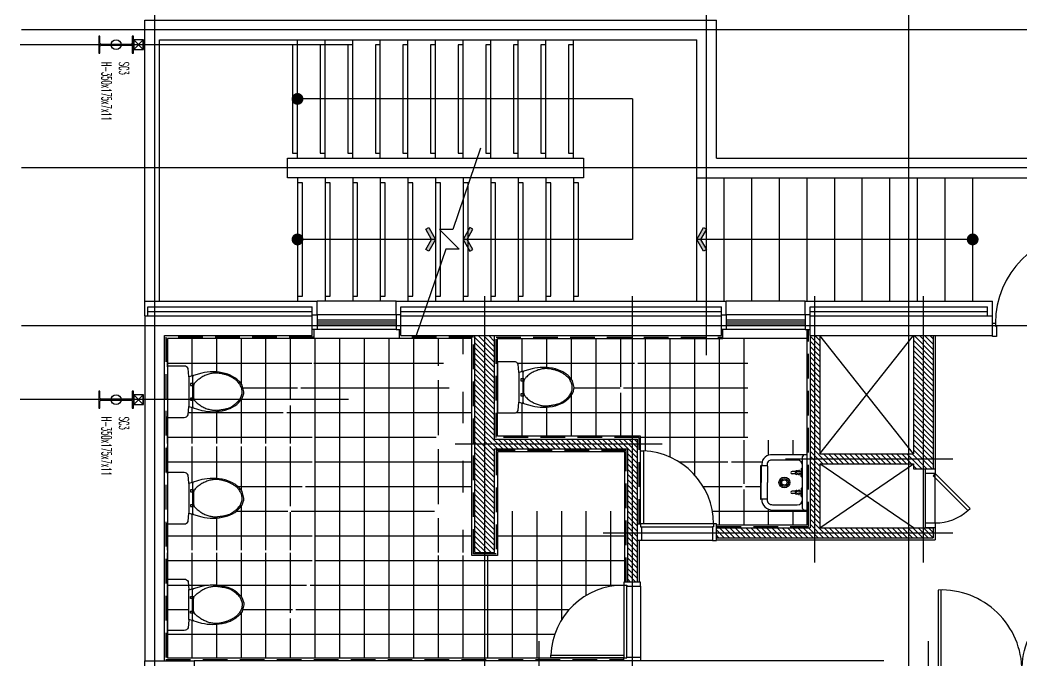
# Model space of a CAD drawing. Header units: millimetres. Extents: x 10462777 to 22643323, y 453826 to 1389191.
# Drawn here: x 11510373 to 11520538, y 598507 to 605007 of the extents above; entities that cross this region are included whole.
import ezdxf
from ezdxf.enums import TextEntityAlignment as Align

# ---------------------------------------------------------------- set-up
doc = ezdxf.new("R2010")
doc.units = ezdxf.units.MM
doc.header["$LTSCALE"] = 200
doc.header["$MEASUREMENT"] = 0
doc.linetypes.add('CEN', pattern=[62, 60, -1, 0, -1])
doc.linetypes.add('HIDDEN', pattern=[3.75, 2.5, -1.25])
doc.layers.get('0').update_dxf_attribs({"linetype": 'CONTINUOUS'})
for name, color, linetype in [('CEN', 1, 'CONTINUOUS'), ('CEN2', 8, 'CEN'), ('COL', 2, 'CONTINUOUS'), ('column', 2, 'CONTINUOUS'), ('door', 4, 'CONTINUOUS'), ('EL', 9, 'CONTINUOUS'), ('ELE6', 7, 'CONTINUOUS'), ('ext2', 3, 'CONTINUOUS'), ('FIN', 5, 'CONTINUOUS'), ('FUR', 8, 'CONTINUOUS'), ('HATCH', 8, 'CONTINUOUS'), ('open', 1, 'CONTINUOUS'), ('PIPE', 4, 'CONTINUOUS'), ('res', 9, 'HIDDEN'), ('st', 8, 'CONTINUOUS'), ('TOI', 8, 'CONTINUOUS'), ('WAL', 3, 'CONTINUOUS'), ('win', 6, 'CONTINUOUS'), ('WIN2', 5, 'CONTINUOUS'), ('단열재', 8, 'CONTINUOUS'), ('바닥타일', 5, 'CONTINUOUS'), ('외부마감', 5, 'CONTINUOUS')]:
    doc.layers.add(name, color=color, linetype=linetype)
doc.layers.add('No_Print', color=153, linetype='CONTINUOUS', plot=False)
doc.styles.add('HYwulM', font='txt.shx ', dxfattribs={"bigfont": ' whgtxt.shx'})
doc.linetypes.add('BATTING', pattern='A,0.00254,-2.54,[134,ltypeshp.shx,S=2.54,R=0,X=-2.54,Y=0],-5.08,[134,ltypeshp.shx,S=2.54,R=180,X=2.54,Y=0],-2.54', length=10.16254)

# ---------------------------------------------------------------- blocks, each defined once
blk = doc.blocks.new('2p-t204')
at = {"color": 0}
for p, q in [((-150, -217), (155, -217)), ((-150, -255), (150, -255)), ((-85, -235), (-65, -235)), ((-85, -265), (-85, -235)), ((-65, -265), (-85, -265)), ((-65, -235), (-65, -265)), ((65, -265), (65, -235)), ((65, -235), (85, -235)), ((85, -265), (65, -265)), ((85, -235), (85, -265))]:
    blk.add_line(p, q, dxfattribs=at)
blk.add_lwpolyline([(150, -217), (189, -350, -0.05768), (202, -461, -0.065122), (186, -587, -0.077906), (143, -683, -0.107177), (72, -754, -0.144137), (0, -776), (-67, -759, -0.107177), (-143, -683, -0.077906), (-186, -587, -0.065122), (-202, -461, -0.057645), (-189, -350), (-150, -217), (-155, -217), (-235, -210, -0.286796), (-260, -170), (-260, -10, -0.414214), (-250, 0), (250, 0, -0.414214), (260, -10), (260, -170, -0.286796), (235, -210), (150, -217)], format="xyb", dxfattribs=at)
blk.add_lwpolyline([(87, -276), (94, -282), (101, -288), (108, -295), (115, -303), (122, -312), (129, -321), (136, -331), (142, -340), (148, -350), (154, -360), (159, -370), (164, -381), (168, -391), (172, -401), (175, -411), (178, -421), (181, -431), (183, -441), (184, -450), (186, -459), (187, -468), (187, -475), (188, -482), (188, -487), (188, -491), (189, -495), (188, -497), (188, -499), (188, -502), (187, -504), (187, -508), (186, -512), (186, -517), (185, -524), (184, -531), (183, -539), (181, -548), (180, -556), (179, -565), (177, -573), (176, -582), (174, -589), (172, -597), (171, -604), (169, -610), (168, -615), (166, -620), (165, -624), (164, -627), (164, -629), (163, -631), (162, -633), (161, -635), (160, -636), (159, -639), (157, -641), (155, -645), (152, -649), (149, -654), (146, -659), (142, -665), (137, -672), (132, -678), (127, -685), (122, -692), (116, -699), (109, -706), (103, -712), (96, -719), (88, -725), (81, -731), (73, -737), (64, -742), (56, -746), (47, -750), (37, -753), (28, -756), (18, -757), (9, -758), (-1, -758), (-11, -758), (-22, -756), (-32, -754), (-41, -751), (-51, -747), (-60, -743), (-69, -738), (-78, -733), (-85, -728), (-93, -722), (-99, -716), (-105, -710), (-111, -703), (-117, -697), (-122, -690), (-127, -684), (-131, -677), (-136, -671), (-140, -664), (-144, -658), (-148, -651), (-151, -644), (-155, -638), (-158, -631), (-161, -624), (-164, -617), (-167, -610), (-169, -603), (-171, -595), (-174, -587), (-176, -580), (-178, -571), (-180, -563), (-182, -555), (-184, -546), (-186, -537), (-187, -528), (-189, -519), (-189, -509), (-190, -500), (-190, -490), (-190, -481), (-189, -471), (-188, -461), (-186, -451), (-184, -441), (-182, -431), (-179, -421), (-176, -411), (-172, -401), (-168, -391), (-164, -381), (-159, -370), (-154, -360), (-149, -350), (-143, -340), (-136, -331), (-129, -321), (-123, -312), (-115, -303), (-108, -295), (-101, -288), (-94, -282), (-87, -276), (-80, -272), (-74, -269), (-67, -267), (-61, -265), (-54, -264), (-48, -264), (-41, -264), (-33, -264), (-25, -264), (-17, -264), (-8, -264), (0, -264), (9, -264), (17, -264), (26, -264), (33, -264), (41, -264), (48, -264), (54, -264), (61, -265), (67, -267), (74, -269), (80, -272)], close=True, dxfattribs=at)
blk.add_lwpolyline([(155, -217), (150, -217)], dxfattribs=at)
for centre, start, end in [((-148, -267), 98.7037, 171.2963), ((148, -267), 8.7037, 81.2963)]:
    blk.add_arc(centre, 11.9, start, end, dxfattribs=at)
blk = doc.blocks.new('to-la-004-D-P')
for p, q in [((-280, 0), (-280, -28)), ((-280, 0), (-280, -350)), ((280, -350), (280, 0)), ((280, -28), (280, 0)), ((0, -45), (-263, -45)), ((-226, -100), (-226, -351)), ((171, -45), (-171, -45)), ((-145, -52), (-145, -45)), ((-138, -59), (-88, -59)), ((-62, -59), (-112, -59)), ((-112, -59), (-112, -80)), ((-88, -59), (-78, -59)), ((-88, -59), (-88, -81)), ((-55, -52), (-55, -45)), ((55, -52), (55, -45)), ((62, -59), (112, -59)), ((138, -59), (88, -59)), ((88, -59), (88, -80)), ((112, -59), (112, -81)), ((145, -52), (145, -45)), ((263, -45), (171, -45)), ((226, -351), (226, -100)), ((-112, -123), (-112, -153)), ((-88, -122), (-88, -153)), ((88, -123), (88, -153)), ((112, -122), (112, -153)), ((-186, -406), (-170, -406)), ((-165, -403), (0, -403)), ((165, -403), (0, -403)), ((171, -406), (170, -406)), ((-185, -460), (-170, -460)), ((-170, -408), (-170, -468)), ((-170, -465), (0, -465)), ((-165, -473), (165, -473)), ((170, -465), (0, -465)), ((170, -408), (170, -468)), ((170, -460), (170, -460))]:
    blk.add_line(p, q)
for radius in [55, 40, 27.1]:
    blk.add_circle((0, -230), radius)
for centre, radius, start, end in [((-263, -28), 17, 180, 270), ((-171, -100), 55, 90, 180), ((-138, -52), 7, 180, 270), ((-120, -81), 3.46, 61.6025, 241.6025), ((-153, -121), 48.1, 7.4757, 50.564), ((-99, -34), 48.1, 245.1277, 291.9121), ((-100, -106), 18.2, 135.2631, 221.2679), ((-48, -122), 48.1, 128.6801, 170.795), ((-100, -106), 18.2, 320.2571, 41.3381), ((-79, -82), 3.4, 295.5975, 115.5975), ((-62, -52), 7, 270, 0), ((62, -52), 7, 180, 270), ((80, -81), 3.46, 61.6025, 241.6025), ((47, -121), 48.1, 7.4757, 50.564), ((101, -34), 48.1, 245.1277, 291.9121), ((100, -106), 18.2, 135.2631, 221.2679), ((152, -122), 48.1, 128.6801, 170.795), ((100, -106), 18.2, 320.2571, 41.3381), ((121, -82), 3.4, 295.5975, 115.5975), ((138, -52), 7, 270, 0), ((171, -100), 55, 0, 90), ((263, -28), 17, 270, 0), ((-119, -123), 7, 0, 41.2679), ((-100, -153), 12.2, 180, 0), ((-100, -115), 4.93, 180.0773, 0.0773), ((-81, -122), 7, 140.2571, 180), ((81, -123), 7, 0, 41.2679), ((100, -153), 12.2, 180, 0), ((100, -115), 4.93, 180.0773, 0.0773), ((119, -122), 7, 140.2571, 180), ((-183, -362), 98.1, 172.9916, 268.633), ((-183, -362), 43.9, 165.3192, 266.7228), ((-165, -408), 5, 90, 180), ((165, -408), 5, 0, 90), ((170, -350), 110, 270, 0), ((171, -351), 55, 270, 0), ((-165, -468), 5, 180, 270), ((165, -468), 5, 270, 0)]:
    blk.add_arc(centre, radius, start, end)

msp = doc.modelspace()

# ---------------------------------------------------------------- hatches: boundary and pattern name
at = {"layer": 'HATCH', "ltscale": 10}
h = msp.add_hatch(dxfattribs=at)
h.set_pattern_fill('ANSI31', color=253, scale=300, angle=1170, style=0)
h.set_pattern_definition([(135, (11517238.295, 603091.174), (-26.5165, -26.5165), [])])
h.paths.add_polyline_path([(11514988.29521, 601807.23368), (11515188.29521, 601807.23368), (11515188.29521, 600757.23368), (11516638.29521, 600757.23368), (11516638.29521, 599307.23368), (11516538.29521, 599307.23368), (11516538.29521, 600657.23368), (11515188.29521, 600657.23368), (11515188.29521, 599607.23368), (11514988.29521, 599607.23368)])
h = msp.add_hatch(dxfattribs=at)
h.set_pattern_fill('ANSI31', color=253, scale=300, angle=1170, style=0)
h.set_pattern_definition([(135, (11519638.295, 599757.234), (-26.5165, -26.5165), [])])
h.paths.add_polyline_path([(11518388.29521, 599857.23368), (11517438.29521, 599857.23368), (11517438.29521, 599757.23368), (11519638.29521, 599757.23368), (11519638.29521, 599857.23368), (11518488.29521, 599857.23368), (11518488.29521, 600507.23368), (11519438.29521, 600507.23368), (11519438.29521, 600457.23368), (11519638.29521, 600457.23368), (11519638.29521, 601807.23368), (11519438.29521, 601807.23368), (11519438.29521, 600607.23368), (11518488.29521, 600607.23368), (11518488.29521, 601807.23368), (11518388.29521, 601807.23368)])
at = {"layer": 'st'}
for points in [[(11514520.48658, 602902.23368), (11514588.29521, 602782.23368), (11514520.48658, 602662.23368), (11514490.01499, 602679.45232), (11514548.09384, 602782.23368), (11514490.01499, 602885.01504)], [(11514936.10384, 602902.23368), (11514868.29521, 602782.23368), (11514936.10384, 602662.23368), (11514966.57544, 602679.45232), (11514908.49658, 602782.23368), (11514966.57544, 602885.01504)], [(11517306.10384, 602662.23368), (11517238.29521, 602782.23368), (11517306.10384, 602902.23368), (11517336.57544, 602885.01504), (11517278.49658, 602782.23368), (11517336.57544, 602679.45232)]]:
    msp.add_hatch(color=253, dxfattribs=at).paths.add_polyline_path(points)
at = {"layer": '바닥타일', "ltscale": 10}
h = msp.add_hatch(dxfattribs=at)
h.set_pattern_fill('NET', color=253, scale=2000, angle=1170, style=0)
h.set_pattern_definition([(90, (11511868.3, 601777.23), (-250, 4e-13), []), (180, (11511868.3, 601777.23), (-4e-13, -250), [])])
h.paths.add_polyline_path([(11511868.29521, 601777.23368), (11511868.29521, 600712.23368), (11513338.29521, 600712.23368), (11513338.29521, 600937.23368, -0.1189507875), (11513064.65121, 601003.26836), (11513064.27597, 601002.61844), (11513038.29521, 601017.61844), (11513338.29521, 601537.23368), (11513338.29521, 601777.23368)])
h.paths.add_polyline_path([(11512123.29521, 601302.23368), (11512123.29521, 601172.23368), (11512134.51417, 601172.23368), (11512133.57157, 601176.24185), (11512132.66024, 601182.7396), (11512132.19226, 601189.44274), (11512132.01984, 601196.44788), (11512131.99521, 601203.8516), (11512131.99521, 601211.71396), (11512131.99521, 601219.94888), (11512131.99521, 601228.43373), (11512131.99521, 601237.0459), (11512131.99521, 601245.66275), (11512131.99521, 601254.16168), (11512131.99521, 601262.42006), (11512131.99521, 601270.31526), (11512132.01984, 601277.76082), (11512132.19226, 601284.81484), (11512132.66024, 601291.57155), (11512133.57157, 601298.12521), (11512134.52937, 601302.23368)], flags=16)
h.paths.add_polyline_path([(11511868.29521, 600682.23368), (11511868.29521, 599632.23368), (11513338.29521, 599632.23368), (11513338.29521, 599857.23368, -0.1189507875), (11513064.65121, 599923.26836), (11513064.27597, 599922.61844), (11513038.29521, 599937.61844), (11513338.29521, 600457.23368), (11513338.29521, 600682.23368)])
h.paths.add_polyline_path([(11512123.29521, 600222.23368), (11512123.29521, 600092.23368), (11512134.51417, 600092.23368), (11512133.57157, 600096.24185), (11512132.66024, 600102.7396), (11512132.19226, 600109.44274), (11512132.01984, 600116.44788), (11512131.99521, 600123.8516), (11512131.99521, 600131.71396), (11512131.99521, 600139.94888), (11512131.99521, 600148.43373), (11512131.99521, 600157.0459), (11512131.99521, 600165.66275), (11512131.99521, 600174.16168), (11512131.99521, 600182.42006), (11512131.99521, 600190.31526), (11512132.01984, 600197.76082), (11512132.19226, 600204.81484), (11512132.66024, 600211.57155), (11512133.57157, 600218.12521), (11512134.52937, 600222.23368)], flags=16)
h.paths.add_polyline_path([(11511868.29521, 599602.23368), (11511868.29521, 599327.23368, -0.4142135624), (11511878.29521, 599337.23368), (11512038.29521, 599337.23368, -0.2867962264), (11512078.29521, 599312.23368), (11512085.66481, 599227.48327), (11512217.88534, 599266.45353, -0.0576804472), (11512329.33056, 599279.35287, -0.0002206065), (11512329.76107, 599279.35268, 0.0579017904), (11512217.88534, 599266.45353), (11512085.24411, 599227.35928), (11512085.66481, 598926.98409), (11512085.23705, 598922.06482), (11512078.29521, 598842.23368, -0.2867962264), (11512038.29521, 598817.23368), (11511878.29521, 598817.23368, -0.4142135624), (11511868.29521, 598827.23368), (11511868.29521, 598537.23368), (11513338.29521, 598537.23368), (11513338.29521, 598777.23368, -0.1189507875), (11513064.65121, 598843.26836), (11513064.27597, 598842.61844), (11513038.29521, 598857.61844), (11513338.29521, 599377.23368), (11513338.29521, 599602.23368)])
h.paths.add_polyline_path([(11512123.29521, 599142.23368), (11512123.29521, 599012.23368), (11512134.52937, 599012.23368), (11512133.57157, 599016.34215), (11512132.66024, 599022.89581), (11512132.19226, 599029.65252), (11512132.01984, 599036.70654), (11512131.99521, 599044.1521), (11512131.99521, 599052.0473), (11512131.99521, 599060.30568), (11512131.99521, 599068.80461), (11512131.99521, 599077.42147), (11512131.99521, 599086.03363), (11512131.99521, 599094.51848), (11512131.99521, 599102.7534), (11512131.99521, 599110.61576), (11512132.01984, 599118.01948), (11512132.19226, 599125.02462), (11512132.66024, 599131.72776), (11512133.57157, 599138.22551), (11512134.51417, 599142.23368)], flags=16)
h.paths.add_polyline_path([(11513368.29521, 601777.23368), (11513368.29521, 601537.23368), (11513338.29521, 601537.23368), (11513364.27597, 601522.23368), (11513064.65121, 601003.26836, 0.1189507875), (11513338.29521, 600937.23368), (11513368.29521, 600937.23368), (11513368.29521, 600712.23368), (11513368.29521, 600682.23368), (11513368.29521, 600457.23368), (11513338.29521, 600457.23368), (11513364.27597, 600442.23368), (11513064.65121, 599923.26836, 0.1189507875), (11513338.29521, 599857.23368), (11513368.29521, 599857.23368), (11513368.29521, 599632.23368), (11513368.29521, 599602.23368), (11513368.29521, 599377.23368), (11513338.29521, 599377.23368), (11513364.27597, 599362.23368), (11513064.65121, 598843.26836, 0.1189507875), (11513338.29521, 598777.23368), (11513368.29521, 598777.23368), (11513368.29521, 598537.23368), (11515758.29521, 598537.23368), (11515758.29521, 598567.23368), (11515758.86531, 598567.23368, -0.4023861306), (11516498.29521, 599277.27191), (11516498.29521, 599307.23368), (11516508.29521, 599307.23368), (11516508.29521, 600027.23368), (11515218.29521, 600027.23368), (11515218.29521, 599577.23368), (11514958.29521, 599577.23368), (11514458.29521, 599577.23368), (11514458.29521, 599607.23368), (11514958.29521, 599607.23368), (11514958.29521, 599837.23368), (11514748.29521, 599837.23368), (11514738.29521, 599862.23368, 0.0159624801), (11514718.29521, 599892.23368, 0.0464110053), (11514678.29521, 599922.23368, 0.0258997649), (11514638.29521, 599942.23368, -0.0271170056), (11514603.29521, 599967.23368, -0.0710216478), (11514583.29521, 600002.23368, -0.0485296054), (11514578.29521, 600027.23368, -0.0485296054), (11514583.29521, 600052.23368, -0.0710216478), (11514603.29521, 600087.23368, -0.0271170056), (11514638.29521, 600112.23368, 0.0258997649), (11514678.29521, 600132.23368, 0.0464110053), (11514718.29521, 600162.23368, 0.0159624801), (11514738.29521, 600192.23368), (11514748.29521, 600217.23368), (11514958.29521, 600217.23368), (11514958.29521, 600537.23368), (11514748.29521, 600537.23368), (11514738.29521, 600562.23368, 0.0159624801), (11514718.29521, 600592.23368, 0.0464110053), (11514678.29521, 600622.23368, 0.0258997649), (11514638.29521, 600642.23368, -0.0271170056), (11514603.29521, 600667.23368, -0.0710216478), (11514583.29521, 600702.23368, -0.0485296054), (11514578.29521, 600727.23368, -0.0485296054), (11514583.29521, 600752.23368, -0.0710216478), (11514603.29521, 600787.23368, -0.0271170056), (11514638.29521, 600812.23368, 0.0258997649), (11514678.29521, 600832.23368, 0.0464110053), (11514718.29521, 600862.23368, 0.0159624801), (11514738.29521, 600892.23368), (11514748.29521, 600917.23368), (11514958.29521, 600917.23368), (11514958.29521, 601237.23368), (11514748.29521, 601237.23368), (11514738.29521, 601262.23368, 0.0159624801), (11514718.29521, 601292.23368, 0.0464110053), (11514678.29521, 601322.23368, 0.0258997649), (11514638.29521, 601342.23368, -0.0271170056), (11514603.29521, 601367.23368, -0.0710216478), (11514583.29521, 601402.23368, -0.0485296054), (11514578.29521, 601427.23368, -0.0485296054), (11514583.29521, 601452.23368, -0.0710216478), (11514603.29521, 601487.23368, -0.0271170056), (11514638.29521, 601512.23368, 0.0258997649), (11514678.29521, 601532.23368, 0.0464110053), (11514718.29521, 601562.23368, 0.0159624801), (11514738.29521, 601592.23368), (11514748.29521, 601617.23368), (11514958.29521, 601617.23368), (11514958.29521, 601777.23368), (11514523.29521, 601777.23368)])
edge = h.paths.add_edge_path()
edge.add_line((11512085.66481, 601086.98409), (11512217.88534, 601048.01383))
edge.add_arc((11512329.33056, 601522.98572), 487.87123, 1336.795246517, 1350)
edge.add_arc((11512329.33056, 601522.98572), 487.87123, 1349.999999999, 1364.903762603)
edge.add_arc((11512366.81326, 601382.15261), 342.13545, 1364.903762604, 1382.722461443)
edge.add_arc((11512423.97257, 601293.19456), 236.39652, 1382.722461445, 1407.192233066)
edge.add_arc((11512510.77788, 601237.2357), 133.1175, 1407.192233062, 1439.999999998)
edge.add_line((11512643.89538, 601237.2357), (11512627.33009, 601304.7008))
edge.add_arc((11512415.5594, 601168.18327), 251.96004, 1472.807766935, 1497.277538555)
edge.add_arc((11512366.81326, 601092.31879), 342.13545, 1497.277538557, 1515.096237396)
edge.add_arc((11512329.33056, 600951.48568), 487.87123, 1515.096237397, 1530.000000001)
edge.add_arc((11512329.33056, 600951.48568), 487.87123, 1529.999999999, 1543.196655139)
edge.add_line((11512217.95247, 601426.47332), (11512085.66481, 601387.48327))
edge.add_line((11512085.66481, 601387.48327), (11512085.23705, 601392.40254))
edge.add_line((11512085.23705, 601392.40254), (11512078.29521, 601472.23368))
edge.add_arc((11512038.29521, 601452.73368), 44.5, 1465.989233584, 1530)
edge.add_line((11512038.29521, 601497.23368), (11511878.29521, 601497.23368))
edge.add_arc((11511878.29521, 601487.23368), 10, 1170, 1260)
edge.add_line((11511868.29521, 601487.23368), (11511868.29521, 600987.23368))
edge.add_arc((11511878.29521, 600987.23368), 10, 1260, 1350)
edge.add_line((11511878.29521, 600977.23368), (11512038.29521, 600977.23368))
edge.add_arc((11512038.29521, 601021.73368), 44.5, 1350, 1414.010766416)
edge.add_line((11512078.29521, 601002.23368), (11512085.66857, 601087.0273))
edge.add_line((11512085.66481, 600006.98409), (11512217.88534, 599968.01383))
edge.add_arc((11512329.33056, 600442.98572), 487.87123, 1336.795246517, 1350)
edge.add_arc((11512329.33056, 600442.98572), 487.87123, 1349.999999999, 1364.903762603)
edge.add_arc((11512366.81326, 600302.15261), 342.13545, 1364.903762604, 1382.722461443)
edge.add_arc((11512423.97257, 600213.19456), 236.39652, 1382.722461445, 1407.192233066)
edge.add_arc((11512510.77788, 600157.2357), 133.1175, 1407.192233062, 1439.999999998)
edge.add_line((11512643.89538, 600157.2357), (11512627.33009, 600224.7008))
edge.add_arc((11512415.5594, 600088.18327), 251.96004, 1472.807766935, 1497.277538555)
edge.add_arc((11512366.81326, 600012.31879), 342.13545, 1497.277538557, 1515.096237396)
edge.add_arc((11512329.33056, 599871.48568), 487.87123, 1515.096237397, 1530.000000001)
edge.add_arc((11512329.33056, 599871.48568), 487.87123, 1529.999999999, 1543.196655139)
edge.add_line((11512217.95247, 600346.47332), (11512085.66481, 600307.48327))
edge.add_line((11512085.66481, 600307.48327), (11512085.23705, 600312.40254))
edge.add_line((11512085.23705, 600312.40254), (11512078.29521, 600392.23368))
edge.add_arc((11512038.29521, 600372.73368), 44.5, 1465.989233584, 1530)
edge.add_line((11512038.29521, 600417.23368), (11511878.29521, 600417.23368))
edge.add_arc((11511878.29521, 600407.23368), 10, 1170, 1260)
edge.add_line((11511868.29521, 600407.23368), (11511868.29521, 599907.23368))
edge.add_arc((11511878.29521, 599907.23368), 10, 1260, 1350)
edge.add_line((11511878.29521, 599897.23368), (11512038.29521, 599897.23368))
edge.add_arc((11512038.29521, 599941.73368), 44.5, 1350, 1414.010766416)
edge.add_line((11512078.29521, 599922.23368), (11512085.66857, 600007.0273))
edge.add_line((11512085.66481, 599227.48327), (11512217.88534, 599266.45353))
edge.add_arc((11512329.33056, 598791.48164), 487.87123, 1170, 1183.204753483, ccw=False)
edge.add_arc((11512329.33056, 598791.48164), 487.87123, 1155.096237397, 1170.000000001, ccw=False)
edge.add_arc((11512366.81326, 598932.31475), 342.13545, 1497.277538557, 1515.096237396, ccw=False)
edge.add_arc((11512423.97257, 599021.2728), 236.39652, 1472.807766934, 1497.277538555, ccw=False)
edge.add_arc((11512510.77788, 599077.23166), 133.1175, 1440.000000002, 1472.807766938, ccw=False)
edge.add_line((11512643.89538, 599077.23166), (11512627.33009, 599009.76656))
edge.add_arc((11512415.5594, 599146.28409), 251.96004, 1382.722461445, 1407.192233065, ccw=False)
edge.add_arc((11512366.81326, 599222.14857), 342.13545, 1364.903762604, 1382.722461443, ccw=False)
edge.add_arc((11512329.33056, 599362.98168), 487.87123, 1349.999999999, 1364.903762603, ccw=False)
edge.add_arc((11512329.33056, 599362.98168), 487.87123, 1336.803344861, 1350.000000001, ccw=False)
edge.add_line((11512217.95247, 598887.99404), (11512085.66481, 598926.98409))
edge.add_line((11512085.66481, 598926.98409), (11512085.23705, 598922.06482))
edge.add_line((11512085.23705, 598922.06482), (11512078.29521, 598842.23368))
edge.add_arc((11512038.29521, 598861.73368), 44.5, 1350, 1414.010766416, ccw=False)
edge.add_line((11512038.29521, 598817.23368), (11511878.29521, 598817.23368))
edge.add_arc((11511878.29521, 598827.23368), 10, 1260, 1350, ccw=False)
edge.add_line((11511868.29521, 598827.23368), (11511868.29521, 599327.23368))
edge.add_arc((11511878.29521, 599327.23368), 10, 1170, 1260, ccw=False)
edge.add_line((11511878.29521, 599337.23368), (11512038.29521, 599337.23368))
edge.add_arc((11512038.29521, 599292.73368), 44.5, 1105.989233584, 1170, ccw=False)
edge.add_line((11512078.29521, 599312.23368), (11512085.66857, 599227.44006))
h = msp.add_hatch(dxfattribs=at)
h.set_pattern_fill('NET', color=253, scale=2000, angle=1170, style=0)
h.set_pattern_definition([(90, (11515218.3, 601777.23), (-250, 3e-13), []), (180, (11515218.3, 601777.23), (-3e-13, -250), [])])
h.paths.add_polyline_path([(11516638.29521, 601582.23368), (11516638.29521, 601777.23368), (11515218.29521, 601777.23368), (11515218.29521, 601532.23368, -0.4142135624), (11515228.29521, 601542.23368), (11515388.29521, 601542.23368, -0.2867962264), (11515428.29521, 601517.23368), (11515435.23705, 601437.40254), (11515435.66481, 601432.48327), (11515567.95247, 601471.47332, -0.0576758338), (11515679.39055, 601484.35691, -0.0650908626), (11515804.80917, 601467.94454), (11515804.80935, 601467.94449, 0.0651218259), (11515679.33056, 601484.35691, 0.057644994), (11515567.95247, 601471.47332), (11515435.66481, 601432.48327), (11515435.23705, 601437.40254), (11515428.29521, 601517.23368, 0.2867962264), (11515388.29521, 601542.23368), (11515228.29521, 601542.23368, 0.4142135624), (11515218.29521, 601532.23368), (11515218.29521, 601032.23368, 0.4142135624), (11515228.29521, 601022.23368), (11515388.29521, 601022.23368, 0.2867962264), (11515428.29521, 601047.23368), (11515435.66481, 601131.98409), (11515567.88534, 601093.01383, 0.0576804472), (11515679.33056, 601080.11449, 0.0000148182), (11515679.35948, 601080.11449, -0.0576953147), (11515567.88534, 601093.01383), (11515435.66481, 601131.98409), (11515428.29521, 601047.23368, -0.2867962264), (11515388.29521, 601022.23368), (11515228.29521, 601022.23368, -0.4142135624), (11515218.29521, 601032.23368), (11515218.29521, 600787.23368), (11516638.29521, 600787.23368), (11516638.29521, 600982.23368, -0.1189507875), (11516364.65121, 601048.26836), (11516364.27597, 601047.61844), (11516338.29521, 601062.61844)])
h.paths.add_polyline_path([(11516668.29521, 600982.23368), (11516668.29521, 600787.23368), (11516668.29521, 600637.23368), (11516698.29521, 600637.23368), (11516698.29521, 600636.66358, -0.4023861306), (11517408.33344, 599897.23368), (11517438.29521, 599897.23368), (11517438.29521, 599887.23368), (11517508.29521, 599887.23368), (11517508.29521, 600017.23368), (11517538.29521, 600017.23368, 0.1189507875), (11517811.93921, 600083.26836), (11517512.31445, 600602.23368), (11517538.29521, 600617.23368), (11517508.29521, 600617.23368), (11517508.29521, 600747.23368), (11517508.29521, 600777.23368), (11517758.29521, 600777.23368), (11517758.29521, 601777.23368), (11517503.29521, 601777.23368), (11516668.29521, 601777.23368), (11516668.29521, 601582.23368), (11516638.29521, 601582.23368), (11516664.27597, 601567.23368), (11516364.65121, 601048.26836, 0.1189507875), (11516638.29521, 600982.23368)])
h.paths.add_polyline_path([(11517838.29521, 600097.61844), (11517812.31445, 600082.61844), (11517811.93921, 600083.26836, -0.1189507875), (11517538.29521, 600017.23368), (11517538.29521, 599887.23368), (11518358.29521, 599887.23368), (11518358.29521, 600037.23368), (11518010.29521, 600037.23368, -0.4132420445), (11517900.29581, 600146.86869), (11517892.66712, 600146.86869, -0.4142135624), (11517887.66712, 600151.86869), (11517887.66712, 600482.59867, -0.4142135624), (11517892.66712, 600487.59867), (11517900.29521, 600487.59867), (11517900.29521, 600502.24306, -0.4433553566), (11518010.29521, 600597.23368), (11518358.29521, 600597.23368), (11518358.29521, 600747.23368), (11517538.29521, 600747.23368), (11517538.29521, 600617.23368)])
edge = h.paths.add_edge_path(flags=17)
edge.add_line((11515435.66481, 601131.98409), (11515567.88534, 601093.01383))
edge.add_arc((11515679.33056, 601567.98572), 487.87123, 616.795246517, 630)
edge.add_arc((11515679.33056, 601567.98572), 487.87123, 629.999999999, 644.903762603)
edge.add_arc((11515716.81326, 601427.15261), 342.13545, 644.903762604, 662.722461443)
edge.add_arc((11515773.97257, 601338.19456), 236.39652, 662.722461445, 687.192233066)
edge.add_arc((11515860.77788, 601282.2357), 133.1175, 687.192233062, 719.999999998)
edge.add_line((11515993.89538, 601282.2357), (11515977.33009, 601349.7008))
edge.add_arc((11515765.5594, 601213.18327), 251.96004, 752.807766935, 777.277538555)
edge.add_arc((11515716.81326, 601137.31879), 342.13545, 777.277538557, 795.096237396)
edge.add_arc((11515679.33056, 600996.48568), 487.87123, 795.096237397, 810.000000001)
edge.add_arc((11515679.33056, 600996.48568), 487.87123, 809.999999999, 823.196655139)
edge.add_line((11515567.95247, 601471.47332), (11515435.66481, 601432.48327))
edge.add_line((11515435.66481, 601432.48327), (11515435.23705, 601437.40254))
edge.add_line((11515435.23705, 601437.40254), (11515428.29521, 601517.23368))
edge.add_arc((11515388.29521, 601497.73368), 44.5, 745.989233584, 810)
edge.add_line((11515388.29521, 601542.23368), (11515228.29521, 601542.23368))
edge.add_arc((11515228.29521, 601532.23368), 10, 450, 540)
edge.add_line((11515218.29521, 601532.23368), (11515218.29521, 601032.23368))
edge.add_arc((11515228.29521, 601032.23368), 10, 540, 630)
edge.add_line((11515228.29521, 601022.23368), (11515388.29521, 601022.23368))
edge.add_arc((11515388.29521, 601066.73368), 44.5, 630, 694.010766416)
edge.add_line((11515428.29521, 601047.23368), (11515435.66857, 601132.0273))

# ---------------------------------------------------------------- linework, layer by layer
at = {"layer": 'CEN', "color": 253}
for p, q in [((11511738.29521, 605907.23368), (11511738.29521, 573407.23367)), ((11517338.29521, 601607.23368), (11517338.29521, 605907.23368)), ((11519388.29521, 605907.23368), (11519388.29521, 573407.23367)), ((11528388.29521, 604907.23368), (11510388.29521, 604907.23368)), ((11528388.29521, 603507.23368), (11510388.29521, 603507.23368)), ((11515088.29521, 598107.23368), (11515088.29521, 602207.23368)), ((11516588.29521, 598107.23368), (11516588.29521, 602207.23368)), ((11519538.29521, 599507.23368), (11519538.29521, 602207.23368)), ((11528388.29521, 601907.23368), (11510388.29521, 601907.23368)), ((11526938.29521, 601907.23368), (11510388.29521, 601907.23368)), ((11516888.29521, 600707.23368), (11514788.29521, 600707.23368)), ((11518138.29521, 600557.23368), (11519838.29521, 600557.23368)), ((11516288.29521, 599807.23368), (11519838.29521, 599807.23368)), ((11515638.29521, 598707.23368), (11515638.29521, 592957.23368)), ((11519588.29521, 598707.23368), (11519588.29521, 592957.23368))]:
    msp.add_line(p, q, dxfattribs=at)
at = {"layer": 'CEN', "color": 253, "ltscale": 10}
msp.add_line((11518438.29521, 599507.23368), (11518438.29521, 602207.23368), dxfattribs=at)
at = {"layer": 'CEN2', "color": 253}
for p, q in [((11513704.26752, 604757.23366), (11510373.2949, 604757.23366)), ((11513704.26752, 601157.23366), (11510373.2949, 601157.23366))]:
    msp.add_line(p, q, dxfattribs=at)
at = {"layer": 'COL', "color": 253, "ltscale": 10}
for p, q in [((11513088.29521, 603407.23368), (11513088.29521, 603607.23368)), ((11513088.29521, 603607.23368), (11516088.29521, 603607.23368)), ((11516088.29521, 603607.23368), (11516088.29521, 603407.23368)), ((11516088.29521, 603407.23368), (11513088.29521, 603407.23368))]:
    msp.add_line(p, q, dxfattribs=at)
at = {"layer": 'COL', "color": 253}
for p, q in [((11511638.29521, 602007.23368), (11513338.29521, 602007.23368)), ((11511638.29521, 602007.23368), (11511638.29521, 598507.23368)), ((11513338.29521, 601807.23368), (11513338.29521, 602007.23368)), ((11514238.29521, 602007.23368), (11517488.29521, 602007.23368)), ((11514238.29521, 601807.23368), (11514238.29521, 602007.23368)), ((11517488.29521, 601807.23368), (11517488.29521, 602007.23368)), ((11518388.29521, 602007.23368), (11520238.29522, 602007.23368)), ((11518388.29521, 601807.23368), (11518388.29521, 602007.23368)), ((11520238.29522, 601807.23368), (11520238.29522, 602007.23368)), ((11511838.29521, 601807.23368), (11513338.29521, 601807.23368)), ((11511838.29521, 598507.23368), (11511838.29521, 601807.23368)), ((11514238.29521, 601807.23368), (11517488.29521, 601807.23368)), ((11518388.29521, 601807.23368), (11520238.29522, 601807.23368)), ((11519138.29521, 598507.23368), (11512138.29521, 598507.23368)), ((11519138.29521, 598507.23368), (11512138.29521, 598507.23368))]:
    msp.add_line(p, q, dxfattribs=at)
for points in [[(11511200.2949, 604760.73366, -0.4142135624), (11511184.2949, 604776.73366), (11511184.2949, 604844.73366), (11511173.2949, 604844.73366), (11511173.2949, 604669.73366), (11511184.2949, 604669.73366), (11511184.2949, 604737.73366, -0.4142135624), (11511200.2949, 604753.73366), (11511496.2949, 604753.73366, -0.4142135624), (11511512.2949, 604737.73366), (11511512.2949, 604669.73366), (11511523.2949, 604669.73366), (11511523.2949, 604844.73366), (11511512.2949, 604844.73366), (11511512.2949, 604776.73366, -0.4142135624), (11511496.2949, 604760.73366)], [(11511200.2949, 601160.73366, -0.4142135624), (11511184.2949, 601176.73366), (11511184.2949, 601244.73366), (11511173.2949, 601244.73366), (11511173.2949, 601069.73366), (11511184.2949, 601069.73366), (11511184.2949, 601137.73366, -0.4142135624), (11511200.2949, 601153.73366), (11511496.2949, 601153.73366, -0.4142135624), (11511512.2949, 601137.73366), (11511512.2949, 601069.73366), (11511523.2949, 601069.73366), (11511523.2949, 601244.73366), (11511512.2949, 601244.73366), (11511512.2949, 601176.73366, -0.4142135624), (11511496.2949, 601160.73366)]]:
    msp.add_lwpolyline(points, format="xyb", close=True, dxfattribs=at)
at = {"layer": 'column', "color": 253}
msp.add_lwpolyline([(11512138.29521, 598007.23368), (11511638.29521, 598007.23368), (11511638.29521, 598507.23368), (11512138.29521, 598507.23368), (11512138.29521, 598007.23368)], dxfattribs=at)
at = {"layer": 'door', "color": 253}
for p, q in [((11516678.29521, 599867.23368), (11517398.29521, 599867.23368)), ((11517408.29521, 599897.23368), (11516698.29521, 599897.23368)), ((11517398.29521, 599727.23368), (11516678.29521, 599727.23368)), ((11516498.29521, 599277.23368), (11516498.29521, 598567.23368)), ((11516528.29521, 598547.23368), (11516528.29521, 599267.23368)), ((11516668.29521, 599267.23368), (11516668.29521, 598547.23368))]:
    msp.add_line(p, q, dxfattribs=at)
at = {"layer": 'door', "color": 253, "linetype": 'Continuous'}
for points in [[(11520278.29522, 601903.23368), (11520278.29522, 601797.23368), (11520238.29522, 601797.23368), (11520238.29522, 601933.23368), (11520268.29522, 601933.23368), (11520268.29522, 601903.23368)], [(11520278.29522, 601903.23368), (11520278.29522, 601797.23368), (11520238.29522, 601797.23368), (11520238.29522, 601933.23368), (11520268.29522, 601933.23368), (11520268.29522, 601903.23368)], [(11516668.29521, 599897.23368), (11516668.29521, 600637.23368), (11516698.29521, 600637.23368), (11516698.29521, 599897.23368)], [(11519658.29521, 600407.23368), (11519558.29521, 600407.23368), (11519558.29521, 600457.23368), (11519658.29521, 600457.23368)], [(11516678.29521, 599867.23368), (11516678.29521, 599727.23368), (11516638.29521, 599727.23368), (11516638.29521, 599897.23368), (11516668.29521, 599897.23368), (11516668.29521, 599867.23368)], [(11517398.29521, 599727.23368), (11517438.29521, 599727.23368), (11517438.29521, 599897.23368), (11517408.29521, 599897.23368), (11517408.29521, 599867.23368), (11517398.29521, 599867.23368)], [(11519658.29521, 599857.23368), (11519558.29521, 599857.23368), (11519558.29521, 599907.23368), (11519658.29521, 599907.23368)], [(11516668.29521, 599267.23368), (11516668.29521, 599307.23368), (11516498.29521, 599307.23368), (11516498.29521, 599277.23368), (11516528.29521, 599277.23368), (11516528.29521, 599267.23368)], [(11516498.29521, 598537.23368), (11515758.29521, 598537.23368), (11515758.29521, 598567.23368), (11516498.29521, 598567.23368)], [(11516528.29521, 598547.23368), (11516668.29521, 598547.23368), (11516668.29521, 598507.23368), (11516498.29521, 598507.23368), (11516498.29521, 598537.23368), (11516528.29521, 598537.23368)]]:
    msp.add_lwpolyline(points, close=True, dxfattribs=at)
at = {"layer": 'door', "color": 253}
msp.add_lwpolyline([(11519990.6354, 600032.46709), (11520011.8486, 600053.68029), (11519658.29521, 600407.23368), (11519637.08201, 600386.02048), (11519990.6354, 600032.46709)], dxfattribs=at)
for points in [[(11520538.29521, 598407.23368, 0.4249048674), (11519688.48335, 599226.69158), (11519688.48335, 598407.23368), (11519718.48335, 598407.23368), (11519718.48335, 599227.23366)], [(11520538.29521, 598407.23368, -0.4249048674), (11521388.10707, 599226.69158), (11521388.10707, 598407.23368), (11521358.10707, 598407.23368), (11521358.10707, 599227.23366)]]:
    msp.add_lwpolyline(points, format="xyb", dxfattribs=at)
for centre, radius, start, end in [((11521178.29522, 601933.23368), 909.85201, 90, 180), ((11519658.29521, 600407.23368), 500, 270, 311.560187294)]:
    msp.add_arc(centre, radius, start, end, dxfattribs=at)
at = {"layer": 'door', "color": 253, "linetype": 'Continuous'}
for centre, start, end in [((11516668.29521, 599897.23368), 0, 87.676681547), ((11516498.29521, 598537.23368), 90, 177.676681547)]:
    msp.add_arc(centre, 740.03823, start, end, dxfattribs=at)
at = {"layer": 'EL', "color": 253}
msp.add_lwpolyline([(11515044.22642, 603707.23368), (11514764.69223, 602882.23368), (11514628.29521, 602882.23368), (11514828.29521, 602682.23368), (11514691.89819, 602682.23368), (11514393.00406, 601807.23368)], dxfattribs=at)
at = {"layer": 'ELE6', "color": 253, "ltscale": 10}
for p, q in [((11511788.29521, 604807.23368), (11517238.29521, 604807.23368)), ((11511788.29521, 602157.23368), (11511788.29521, 604807.23368)), ((11517238.29521, 603407.23368), (11517238.29521, 604807.23368)), ((11517238.29521, 603407.23368), (11521438.29521, 603407.23368))]:
    msp.add_line(p, q, dxfattribs=at)
at = {"layer": 'ext2', "color": 253, "ltscale": 10}
for p, q in [((11511638.29521, 605007.23368), (11517438.29521, 605007.23368)), ((11511638.29521, 602157.23368), (11511638.29521, 605007.23368)), ((11517438.29521, 603607.23368), (11517438.29521, 605007.23368)), ((11517438.29521, 603607.23368), (11521638.29521, 603607.23368))]:
    msp.add_line(p, q, dxfattribs=at)
at = {"layer": 'FIN', "color": 253, "ltscale": 10}
for p, q in [((11514188.29521, 602157.23368), (11513388.29521, 602157.23368)), ((11518338.29521, 602157.23368), (11517538.29521, 602157.23368)), ((11514223.29521, 601777.23368), (11513353.29521, 601777.23368)), ((11518358.29521, 601777.23368), (11517503.29521, 601777.23368)), ((11519558.29521, 599907.23368), (11519558.29521, 600407.23368)), ((11519658.29521, 599907.23368), (11519658.29521, 600407.23368))]:
    msp.add_line(p, q, dxfattribs=at)
at = {"layer": 'No_Print', "color": 253}
for centre in [(11511348.2949, 604757.23366), (11511348.2949, 601157.23366)]:
    msp.add_circle(centre, 50, dxfattribs=at)
at = {"layer": 'open', "color": 253, "ltscale": 10}
for p, q in [((11518488.29521, 600607.23368), (11519438.29521, 601807.23368)), ((11519438.29521, 600607.23368), (11518488.29521, 601807.23368)), ((11519438.29521, 599857.23368), (11518488.29521, 600507.23368)), ((11518488.29521, 599857.23368), (11519438.29521, 600507.23368))]:
    msp.add_line(p, q, dxfattribs=at)
at = {"layer": 'PIPE', "color": 253}
for p, q in [((11511528.0949, 604709.53366), (11511623.4949, 604804.93366)), ((11511623.4949, 604709.53366), (11511528.0949, 604804.93366)), ((11511528.0949, 601109.53366), (11511623.4949, 601204.93366)), ((11511623.4949, 601109.53366), (11511528.0949, 601204.93366))]:
    msp.add_line(p, q, dxfattribs=at)
for points in [[(11511625.7949, 604707.23366), (11511625.7949, 604807.23366), (11511525.7949, 604807.23366), (11511525.7949, 604707.23366)], [(11511623.4949, 604709.53366), (11511623.4949, 604804.93366), (11511528.0949, 604804.93366), (11511528.0949, 604709.53366)], [(11511625.7949, 601107.23366), (11511625.7949, 601207.23366), (11511525.7949, 601207.23366), (11511525.7949, 601107.23366)], [(11511623.4949, 601109.53366), (11511623.4949, 601204.93366), (11511528.0949, 601204.93366), (11511528.0949, 601109.53366)]]:
    msp.add_lwpolyline(points, close=True, dxfattribs=at)
at = {"layer": 'res', "color": 253, "ltscale": 0.5}
for points in [[(11513353.29521, 601792.23368), (11511853.29521, 601792.23368), (11511853.29521, 598522.23368), (11516498.29521, 598522.23368)], [(11516523.29521, 599307.23368), (11516523.29521, 600642.23368), (11515203.29521, 600642.23368), (11515203.29521, 599592.23368), (11514973.29521, 599592.23368), (11514973.29521, 601792.23368), (11514223.29521, 601792.23368)], [(11516653.29521, 599897.23368), (11516653.29521, 600772.23368), (11515203.29521, 600772.23368), (11515203.29521, 601792.23368), (11517503.29521, 601792.23368)], [(11517438.29521, 599872.23368), (11518373.29521, 599872.23368), (11518373.29521, 601867.23368)]]:
    msp.add_lwpolyline(points, dxfattribs=at)
at = {"layer": 'st', "color": 253}
for p, q in [((11513188.29521, 603607.23368), (11513188.29521, 604807.23368)), ((11513468.29521, 603607.23368), (11513468.29521, 604807.23368)), ((11513748.29521, 603607.23368), (11513748.29521, 604807.23368)), ((11514028.29521, 603607.23368), (11514028.29521, 604807.23368)), ((11514308.29521, 603607.23368), (11514308.29521, 604807.23368)), ((11514588.29521, 603607.23368), (11514588.29521, 604807.23368)), ((11514868.29521, 603607.23368), (11514868.29521, 604807.23368)), ((11515148.29521, 603607.23368), (11515148.29521, 604807.23368)), ((11515428.29521, 603607.23368), (11515428.29521, 604807.23368)), ((11515708.29521, 603607.23368), (11515708.29521, 604807.23368)), ((11515988.29521, 603607.23368), (11515988.29521, 604807.23368)), ((11516588.29521, 604207.23368), (11513188.29521, 604207.23368)), ((11516588.29521, 604207.23368), (11516588.29521, 602782.23368)), ((11513188.29521, 603407.23368), (11513188.29521, 602157.23368)), ((11513468.29521, 603407.23368), (11513468.29521, 602157.23368)), ((11513748.29521, 603407.23368), (11513748.29521, 602157.23368)), ((11514028.29521, 603407.23368), (11514028.29521, 602157.23368)), ((11514308.29521, 603407.23368), (11514308.29521, 602157.23368)), ((11514588.29521, 603407.23368), (11514588.29521, 602157.23368)), ((11514868.29521, 603407.23368), (11514868.29521, 602157.23368)), ((11515148.29521, 603407.23368), (11515148.29521, 602157.23368)), ((11515428.29521, 603407.23368), (11515428.29521, 602157.23368)), ((11515708.29521, 603407.23368), (11515708.29521, 602157.23368)), ((11515988.29521, 603407.23368), (11515988.29521, 602157.23368)), ((11517238.29521, 602157.23368), (11517238.29521, 603407.23368)), ((11517518.29521, 602157.23368), (11517518.29521, 603407.23368)), ((11517798.29521, 602157.23368), (11517798.29521, 603407.23368)), ((11518078.29521, 602157.23368), (11518078.29521, 603407.23368)), ((11518358.29521, 602157.23368), (11518358.29521, 603407.23368)), ((11518638.29521, 602157.23368), (11518638.29521, 603407.23368)), ((11518918.29521, 602157.23368), (11518918.29521, 603407.23368)), ((11519198.29521, 602157.23368), (11519198.29521, 603407.23368)), ((11519478.29521, 602157.23368), (11519478.29521, 603407.23368)), ((11519758.29521, 602157.23368), (11519758.29521, 603407.23368)), ((11520038.29521, 602157.23368), (11520038.29521, 603407.23368)), ((11514588.29521, 602782.23368), (11513188.29521, 602782.23368)), ((11516588.29521, 602782.23368), (11514868.29521, 602782.23368)), ((11520038.29521, 602782.23368), (11517238.29521, 602782.23368))]:
    msp.add_line(p, q, dxfattribs=at)
for points in [[(11513188.29521, 604757.23368), (11513138.29521, 604757.23368), (11513138.29521, 603657.23368), (11513188.29521, 603657.23368)], [(11513468.29521, 604757.23368), (11513418.29521, 604757.23368), (11513418.29521, 603657.23368), (11513468.29521, 603657.23368)], [(11513748.29521, 604757.23368), (11513698.29521, 604757.23368), (11513698.29521, 603657.23368), (11513748.29521, 603657.23368)], [(11514028.29521, 604757.23368), (11513978.29521, 604757.23368), (11513978.29521, 603657.23368), (11514028.29521, 603657.23368)], [(11514308.29521, 604757.23368), (11514258.29521, 604757.23368), (11514258.29521, 603657.23368), (11514308.29521, 603657.23368)], [(11514588.29521, 604757.23368), (11514538.29521, 604757.23368), (11514538.29521, 603657.23368), (11514588.29521, 603657.23368)], [(11514868.29521, 604757.23368), (11514818.29521, 604757.23368), (11514818.29521, 603657.23368), (11514868.29521, 603657.23368)], [(11515148.29521, 604757.23368), (11515098.29521, 604757.23368), (11515098.29521, 603657.23368), (11515148.29521, 603657.23368)], [(11515428.29521, 604757.23368), (11515378.29521, 604757.23368), (11515378.29521, 603657.23368), (11515428.29521, 603657.23368)], [(11515708.29521, 604757.23368), (11515658.29521, 604757.23368), (11515658.29521, 603657.23368), (11515708.29521, 603657.23368)], [(11515988.29521, 604757.23368), (11515938.29521, 604757.23368), (11515938.29521, 603657.23368), (11515988.29521, 603657.23368)], [(11513188.29521, 602207.23368), (11513238.29521, 602207.23368), (11513238.29521, 603357.23368), (11513188.29521, 603357.23368)], [(11513468.29521, 602207.23368), (11513518.29521, 602207.23368), (11513518.29521, 603357.23368), (11513468.29521, 603357.23368)], [(11513748.29521, 602207.23368), (11513798.29521, 602207.23368), (11513798.29521, 603357.23368), (11513748.29521, 603357.23368)], [(11514028.29521, 602207.23368), (11514078.29521, 602207.23368), (11514078.29521, 603357.23368), (11514028.29521, 603357.23368)], [(11514308.29521, 602207.23368), (11514358.29521, 602207.23368), (11514358.29521, 603357.23368), (11514308.29521, 603357.23368)], [(11514588.29521, 602207.23368), (11514638.29521, 602207.23368), (11514638.29521, 603357.23368), (11514588.29521, 603357.23368)], [(11514868.29521, 602207.23368), (11514918.29521, 602207.23368), (11514918.29521, 603357.23368), (11514868.29521, 603357.23368)], [(11515148.29521, 602207.23368), (11515198.29521, 602207.23368), (11515198.29521, 603357.23368), (11515148.29521, 603357.23368)], [(11515428.29521, 602207.23368), (11515478.29521, 602207.23368), (11515478.29521, 603357.23368), (11515428.29521, 603357.23368)], [(11515708.29521, 602207.23368), (11515758.29521, 602207.23368), (11515758.29521, 603357.23368), (11515708.29521, 603357.23368)], [(11515988.29521, 602207.23368), (11516038.29521, 602207.23368), (11516038.29521, 603357.23368), (11515988.29521, 603357.23368)]]:
    msp.add_lwpolyline(points, dxfattribs=at)
at = {"layer": 'st', "color": 253, "const_width": 60}
for points in [[(11513188.29521, 604237.23368, -1), (11513188.29521, 604177.23368, -1)], [(11513188.29521, 602812.23368, -1), (11513188.29521, 602752.23368, -1)], [(11520038.29521, 602752.23368, 1), (11520038.29521, 602812.23368, 1)]]:
    msp.add_lwpolyline(points, format="xyb", close=True, dxfattribs=at)
at = {"layer": 'st', "color": 253}
for points in [[(11514520.48658, 602902.23368), (11514588.29521, 602782.23368), (11514520.48658, 602662.23368), (11514490.01499, 602679.45232), (11514548.09384, 602782.23368), (11514490.01499, 602885.01504)], [(11514936.10384, 602902.23368), (11514868.29521, 602782.23368), (11514936.10384, 602662.23368), (11514966.57544, 602679.45232), (11514908.49658, 602782.23368), (11514966.57544, 602885.01504)], [(11517306.10384, 602662.23368), (11517238.29521, 602782.23368), (11517306.10384, 602902.23368), (11517336.57544, 602885.01504), (11517278.49658, 602782.23368), (11517336.57544, 602679.45232)]]:
    msp.add_lwpolyline(points, close=True, dxfattribs=at)
at = {"layer": 'TOI', "color": 253}
for p, q in [((11519658.29521, 601797.23368), (11519658.29521, 600457.23368)), ((11519658.29521, 599857.23368), (11519658.29521, 599737.23368)), ((11517438.29521, 599737.23368), (11519658.29521, 599737.23368)), ((11516658.29521, 599307.23368), (11516658.29521, 599727.23368))]:
    msp.add_line(p, q, dxfattribs=at)
for points in [[(11513353.29521, 601867.23368), (11513353.29521, 601777.23368), (11511868.29521, 601777.23368), (11511868.29521, 598537.23368), (11516498.29521, 598537.23368)], [(11516508.29521, 599307.23368), (11516508.29521, 600627.23368), (11515218.29521, 600627.23368), (11515218.29521, 599577.23368), (11514958.29521, 599577.23368), (11514958.29521, 601777.23368), (11514223.29521, 601777.23368), (11514223.29521, 601867.23368)], [(11516668.29521, 599897.23368), (11516668.29521, 600787.23368), (11515218.29521, 600787.23368), (11515218.29521, 601777.23368), (11517503.29521, 601777.23368), (11517503.29521, 601867.23368)], [(11517438.29521, 599887.23368), (11518358.29521, 599887.23368), (11518358.29521, 601867.23368)]]:
    msp.add_lwpolyline(points, dxfattribs=at)
at = {"layer": 'WAL', "color": 253, "linetype": 'ByBlock'}
for p, q in [((11514988.29521, 599607.23368), (11514988.29521, 601807.23368)), ((11514988.29521, 601807.23368), (11515188.29521, 601807.23368)), ((11515188.29521, 600757.23368), (11515188.29521, 601807.23368)), ((11518388.29521, 601807.23368), (11518388.29521, 599857.23368)), ((11518388.29521, 601807.23368), (11518488.29521, 601807.23368)), ((11518388.29521, 601807.23368), (11518488.29521, 601807.23368)), ((11518488.29521, 601807.23368), (11518488.29521, 600607.23368)), ((11519438.29521, 601807.23368), (11519438.29521, 600607.23368)), ((11519438.29521, 601807.23368), (11519638.29521, 601807.23368)), ((11519638.29521, 601807.23368), (11519638.29521, 600457.23368)), ((11515188.29521, 600757.23368), (11516638.29521, 600757.23368)), ((11516638.29521, 599307.23368), (11516638.29521, 600757.23368)), ((11515188.29521, 600657.23368), (11516538.29521, 600657.23368)), ((11515188.29521, 599607.23368), (11515188.29521, 600657.23368)), ((11516538.29521, 599307.23368), (11516538.29521, 600657.23368)), ((11518488.29521, 600607.23368), (11519438.29521, 600607.23368)), ((11518488.29521, 600507.23368), (11518488.29521, 599857.23368)), ((11518488.29521, 600507.23368), (11519438.29521, 600507.23368)), ((11519438.29521, 600507.23368), (11519438.29521, 600457.23368)), ((11519438.29521, 600457.23368), (11519638.29521, 600457.23368)), ((11517438.29521, 599757.23368), (11517438.29521, 599857.23368)), ((11517438.29521, 599857.23368), (11518388.29521, 599857.23368)), ((11518488.29521, 599857.23368), (11519638.29521, 599857.23368)), ((11519638.29521, 599857.23368), (11519638.29521, 599757.23368)), ((11517438.29521, 599757.23368), (11519638.29521, 599757.23368)), ((11514988.29521, 599607.23368), (11515188.29521, 599607.23368)), ((11516638.29521, 599307.23368), (11516538.29521, 599307.23368))]:
    msp.add_line(p, q, dxfattribs=at)
at = {"layer": 'win', "color": 253}
for p, q in [((11514188.29521, 602017.23368), (11513388.29521, 602017.23368)), ((11518338.29521, 602017.23368), (11517538.29521, 602017.23368)), ((11514188.29521, 601867.23368), (11513388.29521, 601867.23368)), ((11518338.29521, 601867.23368), (11517538.29521, 601867.23368))]:
    msp.add_line(p, q, dxfattribs=at)
for points in [[(11513388.29521, 601867.23368), (11513338.29521, 601867.23368), (11513338.29521, 602017.23368), (11513388.29521, 602017.23368)], [(11514188.29521, 601867.23368), (11514238.29521, 601867.23368), (11514238.29521, 602017.23368), (11514188.29521, 602017.23368)], [(11517538.29521, 601867.23368), (11517488.29521, 601867.23368), (11517488.29521, 602017.23368), (11517538.29521, 602017.23368)], [(11518338.29521, 601867.23368), (11518388.29521, 601867.23368), (11518388.29521, 602017.23368), (11518338.29521, 602017.23368)]]:
    msp.add_lwpolyline(points, close=True, dxfattribs=at)
at = {"layer": 'WIN2', "color": 253}
for p, q in [((11514188.29521, 601962.23368), (11513388.29521, 601962.23368)), ((11514188.29521, 601942.23368), (11513388.29521, 601942.23368)), ((11514188.29521, 601922.23368), (11513388.29521, 601922.23368)), ((11518338.29521, 601962.23368), (11517538.29521, 601962.23368)), ((11518338.29521, 601942.23368), (11517538.29521, 601942.23368)), ((11518338.29521, 601922.23368), (11517538.29521, 601922.23368))]:
    msp.add_line(p, q, dxfattribs=at)
at = {"layer": '단열재', "color": 253}
for p, q in [((11511668.29521, 602097.23368), (11513338.29521, 602097.23368)), ((11511668.29521, 602097.23368), (11513338.29521, 602097.23368)), ((11511668.29521, 602007.23368), (11511668.29521, 602097.23368)), ((11513338.29521, 602007.23368), (11513338.29521, 602097.23368)), ((11514238.29521, 602097.23368), (11517488.29521, 602097.23368)), ((11514238.29521, 602007.23368), (11514238.29521, 602097.23368)), ((11517488.29521, 602007.23368), (11517488.29521, 602097.23368)), ((11518388.29521, 602097.23368), (11520188.29522, 602097.23368)), ((11518388.29521, 602007.23368), (11518388.29521, 602097.23368)), ((11520188.29522, 602007.23368), (11520188.29522, 602097.23368))]:
    msp.add_line(p, q, dxfattribs=at)
at = {"layer": '단열재', "color": 253, "linetype": 'BATTING', "ltscale": 0.045}
for p, q in [((11511668.29521, 602052.23368), (11513338.29521, 602052.23368)), ((11514238.29521, 602052.23368), (11517488.29521, 602052.23368)), ((11518388.29521, 602052.23368), (11520188.29522, 602052.23368))]:
    msp.add_line(p, q, dxfattribs=at)
at = {"layer": '외부마감', "color": 253}
for p, q in [((11511638.29521, 602157.23368), (11513388.29521, 602157.23368)), ((11511638.29521, 602007.23368), (11511638.29521, 602157.23368)), ((11513388.29521, 602017.23368), (11513388.29521, 602157.23368)), ((11514188.29521, 602157.23368), (11517538.29521, 602157.23368)), ((11514188.29521, 602017.23368), (11514188.29521, 602157.23368)), ((11517538.29521, 602017.23368), (11517538.29521, 602157.23368)), ((11518338.29521, 602157.23368), (11520238.29522, 602157.23368)), ((11518338.29521, 602017.23368), (11518338.29521, 602157.23368)), ((11520238.29522, 602007.23368), (11520238.29522, 602157.23368))]:
    msp.add_line(p, q, dxfattribs=at)

# ---------------------------------------------------------------- block references
at = {"layer": 'FUR', "color": 253, "rotation": 270}
msp.add_blockref('to-la-004-D-P', (11518358.29521, 600317.23368), dxfattribs=at)
at = {"layer": 'TOI', "color": 253, "xscale": -1, "rotation": 90}
for p in [(11511868.29521, 601237.23368), (11515218.29521, 601282.23368), (11511868.29521, 600157.23368)]:
    msp.add_blockref('2p-t204', p, dxfattribs=at)
at = {"layer": 'TOI', "color": 253, "rotation": 90}
msp.add_blockref('2p-t204', (11511868.29521, 599077.23368), dxfattribs=at)

# ---------------------------------------------------------------- texts
at = {"layer": 'No_Print', "color": 253, "style": 'HYwulM', "width": 0.5}
for s, p in [('H-350x175x7x11', (11511251.39407, 604583.39888)), ('SC3', (11511427.40419, 604583.39888)), ('H-350x175x7x11', (11511251.39407, 600983.39888)), ('SC3', (11511427.40419, 600983.39888))]:
    msp.add_text(s, height=100, rotation=270, dxfattribs=at).set_placement(p, align=Align.MIDDLE_LEFT)

doc.saveas('drawing.dxf')
